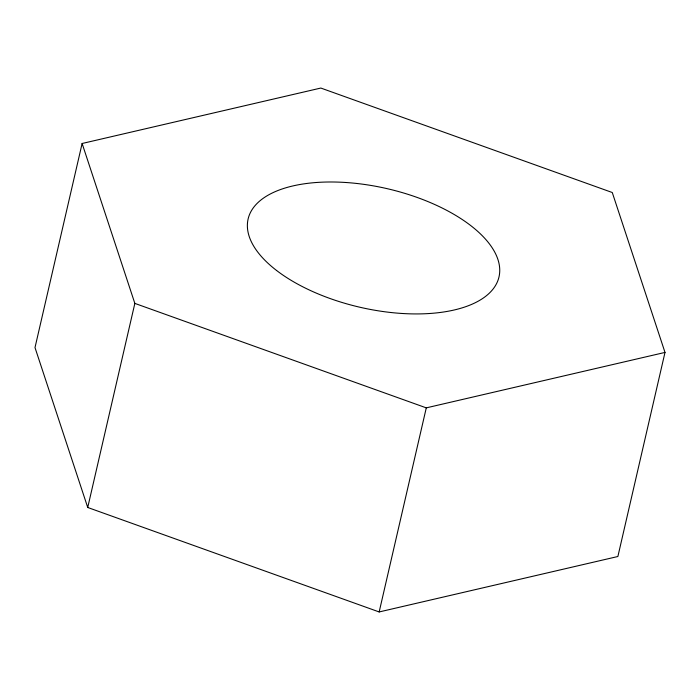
<?xml version="1.0" encoding="UTF-8"?>
<svg xmlns="http://www.w3.org/2000/svg" width="700" height="700" viewBox="0 0 700 700"><rect width="100%" height="100%" fill="white"/><g stroke="black" fill="none" stroke-linecap="round" stroke-linejoin="round"><path stroke-width="1.05" d="M82.119 143.491L35 347.576L87.728 507.483L379.164 611.949L617.881 556.509L665 352.424L612.273 192.518L320.836 88.051L82.119 143.491L134.846 303.398L87.728 507.483M379.164 611.949L426.283 407.864L665 352.424M134.846 303.398L426.283 407.864M276.579 270.48A128.73 60.83 13 0 0 491.96 290.395A128.73 60.83 13 0 0 352.135 182.998A128.73 60.83 13 0 0 276.579 270.48"/></g></svg>
